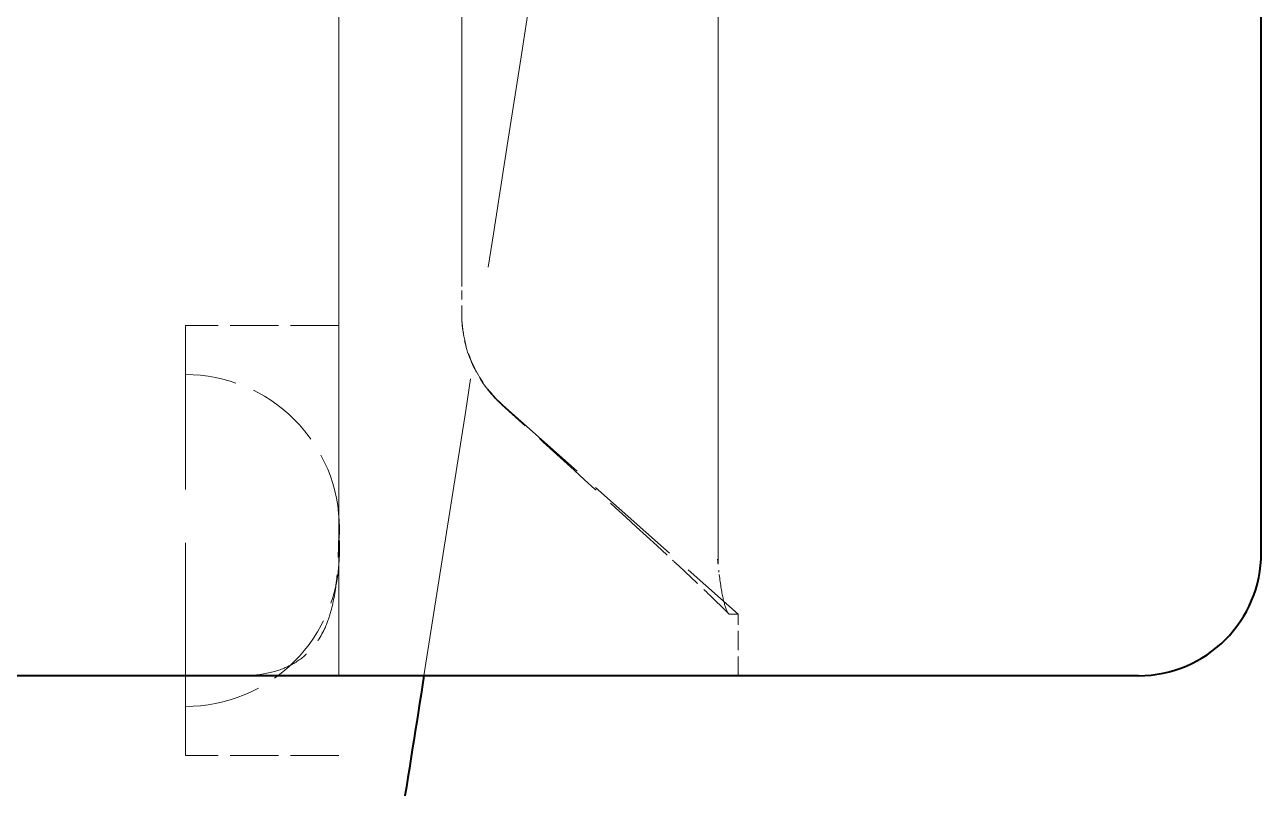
# Model space of a CAD drawing. Header units: millimetres. Extents: x 0 to 51860, y 0 to 5940.
# Drawn here: x 5356.54 to 5376.68, y 1707.91 to 1720.34 of the extents above; entities that cross this region are included whole.
import ezdxf

# ---------------------------------------------------------------- set-up
doc = ezdxf.new("R2010")
doc.units = ezdxf.units.MM
doc.header["$LTSCALE"] = 10
doc.linetypes.add('DASHED', pattern=[0.2067, 0.1654, -0.0413])
doc.layers.add('가려진 것(ISO)', color=2, linetype='DASHED', lineweight=18)
doc.layers.add('가시적인 것(ISO)', color=3, linetype='Continuous', lineweight=40)

msp = doc.modelspace()

# ---------------------------------------------------------------- linework, layer by layer
at = {"layer": '가려진 것(ISO)', "ltscale": 11.490082}
msp.add_line((5361.6612, 1752.5063), (5361.6612, 1705.0063), dxfattribs=at)
at = {"layer": '가려진 것(ISO)', "ltscale": 6.031661}
msp.add_line((5363.6612, 1747.7463), (5363.6612, 1716.0784), dxfattribs=at)
at = {"layer": '가려진 것(ISO)', "ltscale": 6.872272}
msp.add_line((5367.8355, 1711.6651), (5367.8355, 1747.7463), dxfattribs=at)
at = {"layer": '가려진 것(ISO)', "ltscale": 0.089}
msp.add_line((5363.6612, 1715.6232), (5363.6612, 1716.0784), dxfattribs=at)
at = {"layer": '가려진 것(ISO)'}
msp.add_line((5363.6612, 1715.6232), (5363.6612, 1715.6232), dxfattribs=at)
at = {"layer": '가려진 것(ISO)', "ltscale": 2.094223}
msp.add_line((5359.1612, 1708.4463), (5359.1612, 1715.4463), dxfattribs=at)
at = {"layer": '가려진 것(ISO)', "ltscale": 0.476074}
for p, q in [((5361.6612, 1715.4463), (5359.1612, 1715.4463)), ((5361.6612, 1708.4463), (5359.1612, 1708.4463))]:
    msp.add_line(p, q, dxfattribs=at)
at = {"layer": '가려진 것(ISO)', "ltscale": 0.975612}
msp.add_line((5364.3325, 1714.1496), (5368.1612, 1710.7463), dxfattribs=at)
at = {"layer": '가려진 것(ISO)', "ltscale": 0.119583}
msp.add_line((5361.6692, 1711.7463), (5361.6692, 1712.1463), dxfattribs=at)
at = {"layer": '가려진 것(ISO)', "ltscale": 0.626219}
msp.add_line((5368.1612, 1710.7463), (5368.0261, 1710.7463), dxfattribs=at)
at = {"layer": '가려진 것(ISO)', "ltscale": 0.19037}
msp.add_line((5368.1612, 1709.7463), (5368.1612, 1710.7463), dxfattribs=at)
at = {"layer": '가려진 것(ISO)', "ltscale": 0.749399}
for centre, start, end in [((5359.1692, 1712.1463), 0, 90.18366), ((5359.1692, 1711.7463), 269.81634, 0)]:
    msp.add_arc(centre, 2.5, start, end, dxfattribs=at)
at = {"layer": '가려진 것(ISO)', "ltscale": 0.038037}
for centre, start, end in [((5359.1692, 1712.1463), 355.41114, 0), ((5359.1692, 1711.7463), 0, 4.58886)]:
    msp.add_arc(centre, 2.5, start, end, dxfattribs=at)
at = {"layer": '가려진 것(ISO)'}
for centre, major_axis, ratio, start_param, end_param in [((5363.6525, 1711.7463), (-1.9992, 0.058), 0.0609126, 6.2831571, 6.2831871), ((5368.3575, 1713.1817), (-1.3532, -1.4727), 0.3977469, 0.0000129, 0.0000433)]:
    msp.add_ellipse(centre, major_axis=major_axis, ratio=ratio, start_param=start_param, end_param=end_param, dxfattribs=at)
at = {"layer": '가려진 것(ISO)', "ltscale": 4.453668}
msp.add_open_spline([(5366.6472, 1732.7668), (5365.4551, 1725.0916), (5364.2558, 1717.4179), (5363.0461, 1709.7463)], degree=3, dxfattribs=at)
at = {"layer": '가려진 것(ISO)', "ltscale": 0.321458}
msp.add_open_spline([(5363.6612, 1715.6444), (5363.6612, 1715.5122), (5363.6746, 1715.378), (5363.7439, 1715.0351), (5363.823, 1714.8269), (5364.038, 1714.4571), (5364.1748, 1714.2897), (5364.3325, 1714.1496)], degree=3, knots=[0, 0, 0, 0, 0.03986642, 0.03986642, 0.10494177, 0.10494177, 0.16820711, 0.16820711, 0.16820711, 0.16820711], dxfattribs=at)
at = {"layer": '가려진 것(ISO)', "ltscale": 0.328412}
msp.add_open_spline([(5364.3155, 1714.1561), (5364.2919, 1714.1774), (5364.2687, 1714.1992), (5364.1781, 1714.2891), (5364.1148, 1714.3617), (5363.9192, 1714.6219), (5363.8116, 1714.8332), (5363.69, 1715.2374), (5363.6612, 1715.4305), (5363.6612, 1715.6232)], degree=3, knots=[0.00000599, 0.00000599, 0.00000599, 0.00000599, 0.01006265, 0.01006265, 0.04031199, 0.04031199, 0.11266141, 0.11266141, 0.17190833, 0.17190833, 0.17190833, 0.17190833], dxfattribs=at)
at = {"layer": '가려진 것(ISO)'}
for points in [[(5364.3156, 1714.156), (5364.3156, 1714.1561), (5364.3155, 1714.1561), (5364.3155, 1714.1561)], [(5368.0055, 1710.757), (5368.0055, 1710.7571), (5368.0055, 1710.7571), (5368.0055, 1710.7571)]]:
    msp.add_open_spline(points, degree=3, dxfattribs=at)
at = {"layer": '가려진 것(ISO)', "ltscale": 0.755859}
msp.add_open_spline([(5367.0044, 1711.7089), (5366.1113, 1712.5297), (5365.2153, 1713.3458), (5364.3155, 1714.1561)], degree=3, dxfattribs=at)
at = {"layer": '가려진 것(ISO)', "ltscale": 0.100627}
msp.add_open_spline([(5361.6533, 1711.8043), (5361.6584, 1711.9801), (5361.6612, 1712.1564), (5361.6612, 1712.3326)], degree=3, dxfattribs=at)
at = {"layer": '가려진 것(ISO)', "ltscale": 0.684907}
msp.add_open_spline([(5360.0846, 1709.7463), (5360.2443, 1709.7463), (5360.4013, 1709.7636), (5360.6699, 1709.8271), (5360.7868, 1709.8716), (5360.9925, 1709.9807), (5361.0814, 1710.0468), (5361.2672, 1710.2277), (5361.3557, 1710.3547), (5361.4672, 1710.5963), (5361.5018, 1710.6912), (5361.5753, 1710.9544), (5361.6065, 1711.1392), (5361.6406, 1711.4846), (5361.6487, 1711.6461), (5361.6533, 1711.8043)], degree=3, knots=[0, 0, 0, 0, 0.04935234, 0.04935234, 0.09533273, 0.09533273, 0.14428811, 0.14428811, 0.21377984, 0.21377984, 0.25172549, 0.25172549, 0.31069287, 0.31069287, 0.35827856, 0.35827856, 0.35827856, 0.35827856], dxfattribs=at)
at = {"layer": '가려진 것(ISO)', "ltscale": 0.338153}
msp.add_open_spline([(5368.0055, 1710.7571), (5367.9151, 1710.8489), (5367.8012, 1710.9606), (5367.5213, 1711.229), (5367.3463, 1711.3931), (5367.1104, 1711.6114), (5367.0577, 1711.6599), (5367.0043, 1711.709)], degree=3, knots=[0, 0, 0, 0, 0.06870804, 0.06870804, 0.15338361, 0.15338361, 0.17719283, 0.17719283, 0.17719283, 0.17719283], dxfattribs=at)
at = {"layer": '가려진 것(ISO)', "ltscale": 0.412905}
msp.add_open_spline([(5368.0261, 1710.7463), (5368.0033, 1710.7463), (5367.9776, 1710.7883), (5367.9507, 1710.8759), (5367.9281, 1710.9493), (5367.9048, 1711.0544), (5367.8827, 1711.1913), (5367.8584, 1711.3416), (5367.8409, 1711.4995), (5367.8292, 1711.623), (5367.8285, 1711.6303), (5367.8278, 1711.6374), (5367.8272, 1711.6444)], degree=3, knots=[-0.0024228, -0.0024228, -0.0024228, -0.0024228, 0.4777441, 0.4777441, 0.4777441, 0.8804432, 0.8804432, 0.8804432, 1.3228253, 1.3228253, 1.3228253, 1.3487544, 1.3487544, 1.3487544, 1.3487544], dxfattribs=at)
at = {"layer": '가려진 것(ISO)', "ltscale": 0.044914}
msp.add_open_spline([(5367.8355, 1711.6651), (5367.8355, 1711.5874), (5367.8402, 1711.5097), (5367.8493, 1711.4331)], degree=3, dxfattribs=at)
at = {"layer": '가시적인 것(ISO)'}
for p, q in [((5376.6812, 1711.7463), (5376.6812, 1745.7463)), ((5374.6812, 1709.7463), (5345.0262, 1709.7463))]:
    msp.add_line(p, q, dxfattribs=at)
msp.add_arc((5374.6812, 1711.7463), 2, 270, 0, dxfattribs=at)
msp.add_open_spline([(5363.0461, 1709.7463), (5362.7929, 1708.1401), (5362.5392, 1706.534), (5362.2849, 1704.928)], degree=3, dxfattribs=at)

doc.saveas('drawing.dxf')
